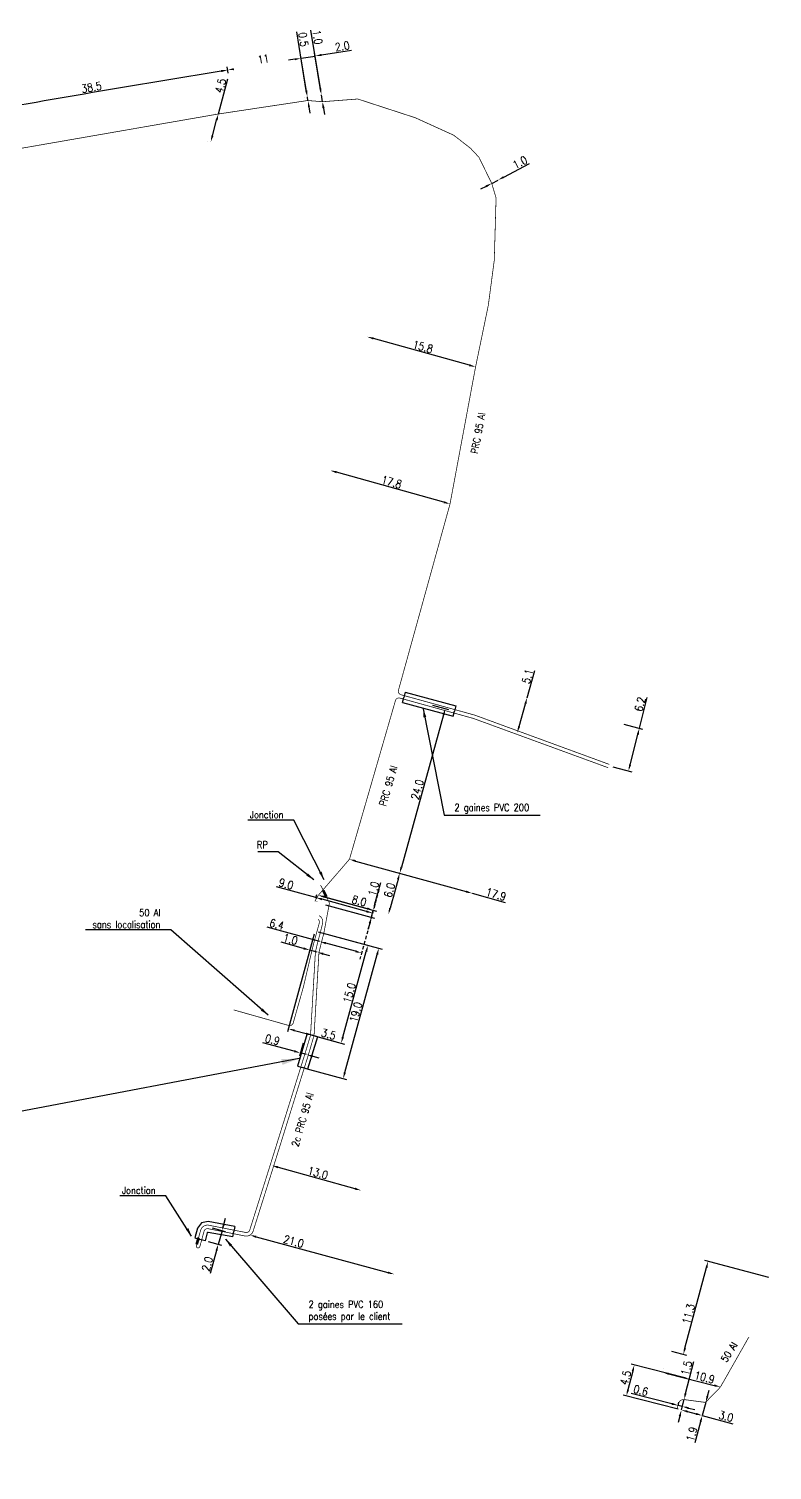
# Model space of a CAD drawing. Header units: millimetres. Extents: x 161438 to 162003, y 98011 to 98991.
# Drawn here: x 161898.8 to 162003.3, y 98190.6 to 98393.2 of the extents above; entities that cross this region are included whole.
import ezdxf
from ezdxf.enums import TextEntityAlignment as Align

# ---------------------------------------------------------------- set-up
doc = ezdxf.new("R2010")
doc.units = ezdxf.units.MM
doc.header["$PDMODE"] = 34
doc.linetypes.add('DASHED', pattern=[0.75, 0.5, -0.25])
doc.layers.get('0').update_dxf_attribs({"linetype": 'CONTINUOUS'})
doc.layers.get('Defpoints').update_dxf_attribs({"linetype": 'CONTINUOUS'})
for name, color, linetype in [('M_120', 5, 'M_ST_13'), ('M_300', 7, 'CONTINUOUS'), ('M_400', 7, 'CONTINUOUS'), ('M_420', 7, 'CONTINUOUS')]:
    doc.layers.add(name, color=color, linetype=linetype)
doc.styles.get("Standard").update_dxf_attribs({"font": 'romans.shx', "width": 0.85})
doc.linetypes.add('M_ST_13', pattern='A,5,-0.3,["oo",Standard,S=1.5,R=0,X=0,Y=-0.5],-3', length=8.3)
doc.dimstyles.get("Standard").update_dxf_attribs({"dimtxt": 1.5, "dimasz": 1.2, "dimexe": 0.625, "dimexo": 0.625, "dimgap": 0.25, "dimtad": 1, "dimdec": 1, "dimzin": 0, "dimdsep": 46, "dimtxsty": 'Standard', "dimcen": -0.5, "dimadec": 0, "dimazin": 0, "dimtfac": 1, "dimtdec": 1, "dimtmove": 0, "dimatfit": 3, "dimfxl": 0, "dimtolj": 1, "dimtzin": 0, "dimarcsym": 0})

# ---------------------------------------------------------------- blocks, each defined once
blk = doc.blocks.new('*D0')
at = {"layer": 'Defpoints', "color": 0, "linetype": 'Continuous', "transparency": 16777216}
for p in [(161925.43, 98381.21), (161924.36, 98377.29), (161924.36, 98377.29)]:
    blk.add_point(p, dxfattribs=at)
at = {"layer": 'M_120', "color": 0, "linetype": 'Continuous', "lineweight": -2, "transparency": 16777216}
for p, q in [((161925.43, 98381.21), (161926.77, 98386.14)), ((161924.6, 98378.16), (161925.19, 98380.34)), ((161924.98, 98381.33), (161924.98, 98381.33)), ((161923.91, 98377.41), (161923.91, 98377.41))]:
    blk.add_line(p, q, dxfattribs=at)
at = {"layer": 'M_120', "color": 0, "linetype": 'Continuous', "transparency": 16777216}
for points in [[(161925.05, 98380.38), (161925.34, 98380.3), (161925.43, 98381.21)], [(161924.45, 98378.2), (161924.74, 98378.12), (161924.36, 98377.29)]]:
    blk.add_solid(points, dxfattribs=at)
at = {"layer": 'M_120', "color": 0, "linetype": 'Continuous', "transparency": 16777216, "insert": (161925.74, 98385.19), "char_height": 1.125, "attachment_point": 5, "rotation": 74.781}
blk.add_mtext('\\A1;4.5', dxfattribs=at)
blk = doc.blocks.new('*D4')
at = {"layer": 'Defpoints', "color": 0, "linetype": 'Continuous', "transparency": 16777216}
for p in [(161943.85, 98276.43), (161961.11, 98271.65), (161961.11, 98271.65)]:
    blk.add_point(p, dxfattribs=at)
at = {"layer": 'M_120', "color": 0, "linetype": 'Continuous', "lineweight": -2, "transparency": 16777216}
for p, q in [((161944.72, 98276.19), (161960.24, 98271.89)), ((161961.11, 98271.65), (161965.76, 98270.37))]:
    blk.add_line(p, q, dxfattribs=at)
at = {"layer": 'M_120', "color": 0, "linetype": 'Continuous', "transparency": 16777216}
for points in [[(161944.76, 98276.34), (161944.68, 98276.05), (161943.85, 98276.43)], [(161960.28, 98272.04), (161960.2, 98271.75), (161961.11, 98271.65)]]:
    blk.add_solid(points, dxfattribs=at)
at = {"layer": 'M_120', "color": 0, "linetype": 'Continuous', "transparency": 16777216, "insert": (161964.46, 98271.5), "char_height": 1.125, "attachment_point": 5, "rotation": 344.5246}
blk.add_mtext('\\A1;17.9', dxfattribs=at)
blk = doc.blocks.new('*D5')
at = {"layer": 'Defpoints', "color": 0, "linetype": 'Continuous', "transparency": 16777216}
for p in [(161941.16, 98331.09), (161941.16, 98331.09), (161957.99, 98326.39)]:
    blk.add_point(p, dxfattribs=at)
at = {"layer": 'M_120', "color": 0, "linetype": 'Continuous', "lineweight": -2, "transparency": 16777216}
blk.add_line((161957.12, 98326.63), (161942.03, 98330.85), dxfattribs=at)
at = {"layer": 'M_120', "color": 0, "linetype": 'Continuous', "transparency": 16777216}
for points in [[(161942.07, 98331), (161941.99, 98330.71), (161941.16, 98331.09)], [(161957.16, 98326.78), (161957.08, 98326.49), (161957.99, 98326.39)]]:
    blk.add_solid(points, dxfattribs=at)
at = {"layer": 'M_120', "color": 0, "linetype": 'Continuous', "transparency": 16777216, "insert": (161949.78, 98329.47), "char_height": 1.125, "attachment_point": 5, "rotation": 344.3855}
blk.add_mtext('\\A1;17.8', dxfattribs=at)
blk = doc.blocks.new('*D6')
at = {"layer": 'Defpoints', "color": 0, "linetype": 'Continuous', "transparency": 16777216}
for p in [(161946.36, 98349.89), (161946.36, 98349.89), (161961.58, 98345.65)]:
    blk.add_point(p, dxfattribs=at)
at = {"layer": 'M_120', "color": 0, "linetype": 'Continuous', "lineweight": -2, "transparency": 16777216}
blk.add_line((161960.71, 98345.89), (161947.22, 98349.64), dxfattribs=at)
at = {"layer": 'M_120', "color": 0, "linetype": 'Continuous', "transparency": 16777216}
for points in [[(161947.26, 98349.79), (161947.18, 98349.5), (161946.36, 98349.89)], [(161960.75, 98346.04), (161960.67, 98345.75), (161961.58, 98345.65)]]:
    blk.add_solid(points, dxfattribs=at)
at = {"layer": 'M_120', "color": 0, "linetype": 'Continuous', "transparency": 16777216, "insert": (161954.17, 98348.49), "char_height": 1.125, "attachment_point": 5, "rotation": 344.4617}
blk.add_mtext('\\A1;15.8', dxfattribs=at)
blk = doc.blocks.new('*D7')
at = {"layer": 'Defpoints', "color": 0, "linetype": 'Continuous', "transparency": 16777216}
for p in [(161963.85, 98371.45), (161964.74, 98371.92), (161964.74, 98371.92)]:
    blk.add_point(p, dxfattribs=at)
at = {"layer": 'M_120', "color": 0, "linetype": 'Continuous', "lineweight": -2, "transparency": 16777216}
for p, q in [((161965.53, 98372.34), (161969.17, 98374.25)), ((161963.05, 98371.03), (161962.26, 98370.62)), ((161963.85, 98371.45), (161964.74, 98371.92))]:
    blk.add_line(p, q, dxfattribs=at)
at = {"layer": 'M_120', "color": 0, "linetype": 'Continuous', "transparency": 16777216}
for points in [[(161965.46, 98372.47), (161965.6, 98372.21), (161964.74, 98371.92)], [(161962.98, 98371.17), (161963.12, 98370.9), (161963.85, 98371.45)]]:
    blk.add_solid(points, dxfattribs=at)
at = {"layer": 'M_120', "color": 0, "linetype": 'Continuous', "transparency": 16777216, "insert": (161967.83, 98374.4), "char_height": 1.125, "attachment_point": 5, "rotation": 27.7484}
blk.add_mtext('\\A1;1.0', dxfattribs=at)
blk = doc.blocks.new('*D8')
at = {"layer": 'Defpoints', "color": 0, "linetype": 'Continuous', "transparency": 16777216}
for p in [(161939.91, 98383.92), (161939.91, 98383.92), (161940.07, 98382.93)]:
    blk.add_point(p, dxfattribs=at)
at = {"layer": 'M_120', "color": 0, "linetype": 'Continuous', "lineweight": -2, "transparency": 16777216}
for p, q in [((161939.77, 98384.81), (161938.45, 98393)), ((161940.07, 98382.93), (161939.91, 98383.92)), ((161940.21, 98382.05), (161940.36, 98381.16))]:
    blk.add_line(p, q, dxfattribs=at)
at = {"layer": 'M_120', "color": 0, "linetype": 'Continuous', "transparency": 16777216}
for points in [[(161939.91, 98384.83), (161939.62, 98384.79), (161939.91, 98383.92)], [(161940.36, 98382.07), (161940.06, 98382.02), (161940.07, 98382.93)]]:
    blk.add_solid(points, dxfattribs=at)
at = {"layer": 'M_120', "color": 0, "linetype": 'Continuous', "transparency": 16777216, "insert": (161939.36, 98392.01), "char_height": 1.125, "attachment_point": 5, "rotation": 279.1629}
blk.add_mtext('\\A1;1.0', dxfattribs=at)
blk = doc.blocks.new('*D9')
at = {"layer": 'Defpoints', "color": 0, "linetype": 'Continuous', "transparency": 16777216}
for p in [(161939.03, 98389.36), (161937.94, 98383.6), (161939.91, 98383.92)]:
    blk.add_point(p, dxfattribs=at)
at = {"layer": 'M_120', "color": 0, "linetype": 'Continuous', "lineweight": -2, "transparency": 16777216}
for p, q in [((161936.17, 98388.9), (161935.28, 98388.76)), ((161937.86, 98384.07), (161936.98, 98389.51)), ((161937.06, 98389.05), (161939.03, 98389.36)), ((161939.84, 98384.38), (161938.96, 98389.83)), ((161939.92, 98389.51), (161944.14, 98390.19))]:
    blk.add_line(p, q, dxfattribs=at)
at = {"layer": 'M_120', "color": 0, "linetype": 'Continuous', "transparency": 16777216}
for points in [[(161936.15, 98389.05), (161936.19, 98388.75), (161937.06, 98389.05)], [(161939.9, 98389.66), (161939.94, 98389.36), (161939.03, 98389.36)]]:
    blk.add_solid(points, dxfattribs=at)
at = {"layer": 'M_120', "color": 0, "linetype": 'Continuous', "transparency": 16777216, "insert": (161942.85, 98390.74), "char_height": 1.125, "attachment_point": 5, "rotation": 9.1629}
blk.add_mtext('\\A1;2.0', dxfattribs=at)
blk = doc.blocks.new('*D10')
at = {"layer": 'Defpoints', "color": 0, "linetype": 'Continuous', "transparency": 16777216}
for p in [(161937.94, 98383.6), (161937.94, 98383.6), (161938.02, 98383.11)]:
    blk.add_point(p, dxfattribs=at)
at = {"layer": 'M_120', "color": 0, "linetype": 'Continuous', "lineweight": -2, "transparency": 16777216}
for p, q in [((161937.79, 98384.49), (161936.46, 98392.74)), ((161937.47, 98383.53), (161937.47, 98383.53)), ((161938.02, 98383.11), (161937.94, 98383.6)), ((161938.16, 98382.22), (161938.3, 98381.33))]:
    blk.add_line(p, q, dxfattribs=at)
at = {"layer": 'M_120', "color": 0, "linetype": 'Continuous', "transparency": 16777216}
for points in [[(161937.94, 98384.52), (161937.64, 98384.47), (161937.94, 98383.6)], [(161938.31, 98382.24), (161938.01, 98382.2), (161938.02, 98383.11)]]:
    blk.add_solid(points, dxfattribs=at)
at = {"layer": 'M_120', "color": 0, "linetype": 'Continuous', "transparency": 16777216, "insert": (161937.39, 98391.69), "char_height": 1.125, "attachment_point": 5, "rotation": 279.1629}
blk.add_mtext('\\A1;0.5', dxfattribs=at)
blk = doc.blocks.new('*D11')
at = {"layer": 'Defpoints', "color": 0, "linetype": 'Continuous', "transparency": 16777216}
for p in [(161968.82, 98299.15), (161967.45, 98294.24), (161967.45, 98294.24)]:
    blk.add_point(p, dxfattribs=at)
at = {"layer": 'M_120', "color": 0, "linetype": 'Continuous', "lineweight": -2, "transparency": 16777216}
for p, q in [((161968.82, 98299.15), (161969.89, 98302.96)), ((161967.69, 98295.11), (161968.58, 98298.29))]:
    blk.add_line(p, q, dxfattribs=at)
at = {"layer": 'M_120', "color": 0, "linetype": 'Continuous', "transparency": 16777216}
for points in [[(161968.44, 98298.33), (161968.73, 98298.24), (161968.82, 98299.15)], [(161967.55, 98295.15), (161967.84, 98295.07), (161967.45, 98294.24)]]:
    blk.add_solid(points, dxfattribs=at)
at = {"layer": 'M_120', "color": 0, "linetype": 'Continuous', "transparency": 16777216, "insert": (161968.89, 98302.15), "char_height": 1.125, "attachment_point": 5, "rotation": 74.3334}
blk.add_mtext('\\A1;5.1', dxfattribs=at)
blk = doc.blocks.new('*D12')
at = {"layer": 'Defpoints', "color": 0, "linetype": 'Continuous', "transparency": 16777216}
for p in [(161981.95, 98295.54), (161984.6, 98294.87), (161980.42, 98289.53)]:
    blk.add_point(p, dxfattribs=at)
at = {"layer": 'M_120', "color": 0, "linetype": 'Continuous', "lineweight": -2, "transparency": 16777216}
for p, q in [((161984.6, 98294.87), (161985.7, 98299.17)), ((161982.4, 98295.43), (161985.06, 98294.75)), ((161983.3, 98289.73), (161984.38, 98293.99)), ((161980.87, 98289.42), (161983.53, 98288.74))]:
    blk.add_line(p, q, dxfattribs=at)
at = {"layer": 'M_120', "color": 0, "linetype": 'Continuous', "transparency": 16777216}
for points in [[(161984.24, 98294.03), (161984.53, 98293.96), (161984.6, 98294.87)], [(161983.15, 98289.77), (161983.44, 98289.69), (161983.07, 98288.86)]]:
    blk.add_solid(points, dxfattribs=at)
at = {"layer": 'M_120', "color": 0, "linetype": 'Continuous', "transparency": 16777216, "insert": (161984.69, 98298.23), "char_height": 1.125, "attachment_point": 5, "rotation": 75.7057}
blk.add_mtext('\\A1;6.2', dxfattribs=at)
blk = doc.blocks.new('*D15')
at = {"layer": 'Defpoints', "color": 0, "linetype": 'Continuous', "transparency": 16777216}
for p in [(161933.61, 98388.49), (161936.93, 98389.85), (161926.87, 98386.49), (161938.02, 98383.11), (161927.6, 98381.94)]:
    blk.add_point(p, dxfattribs=at)
at = {"layer": 'M_120', "color": 0, "linetype": 'Continuous', "lineweight": -2, "transparency": 16777216}
blk.add_line((161926.79, 98386.95), (161926.65, 98387.84), dxfattribs=at)
blk.add_arc((-87300231585.51, 541227400772.2), 548222903164.53, 279.162931790814, 279.16293179172, dxfattribs=at)
at = {"layer": 'M_120', "color": 0, "linetype": 'Continuous', "transparency": 16777216}
for points in [[(161936.15, 98389.05), (161936.19, 98388.75), (161937.06, 98389.05)], [(161927.63, 98387.37), (161927.59, 98387.67), (161926.72, 98387.38)]]:
    blk.add_solid(points, dxfattribs=at)
at = {"layer": 'M_120', "color": 0, "linetype": 'Continuous', "transparency": 16777216, "insert": (161931.77, 98388.95), "char_height": 1.125, "attachment_point": 5, "rotation": 9.1629}
blk.add_mtext('\\A1;11', dxfattribs=at)
blk = doc.blocks.new('*D16')
at = {"layer": 'Defpoints', "color": 0, "linetype": 'Continuous', "transparency": 16777216}
for p in [(161926.87, 98386.49), (161914.05, 98385.29), (161927.6, 98381.94), (161889.04, 98379.34), (161889.82, 98375.01)]:
    blk.add_point(p, dxfattribs=at)
at = {"layer": 'M_120', "color": 0, "linetype": 'Continuous', "lineweight": -2, "transparency": 16777216}
for p, q in [((161926.79, 98386.95), (161926.65, 98387.84)), ((161888.95, 98379.8), (161888.67, 98381.33))]:
    blk.add_line(p, q, dxfattribs=at)
blk.add_arc((162237.42, 96461.16), 1951.11, 99.18936, 100.2676, dxfattribs=at)
at = {"layer": 'M_120', "color": 0, "linetype": 'Continuous', "transparency": 16777216}
for points in [[(161925.81, 98387.38), (161925.86, 98387.09), (161926.72, 98387.38)], [(161889.67, 98380.88), (161889.62, 98381.18), (161888.76, 98380.87)]]:
    blk.add_solid(points, dxfattribs=at)
at = {"layer": 'M_120', "color": 0, "linetype": 'Continuous', "transparency": 16777216, "insert": (161907.6, 98384.96), "char_height": 1.125, "attachment_point": 5, "rotation": 9.7285}
blk.add_mtext('\\A1;38.5', dxfattribs=at)
blk = doc.blocks.new('*D17')
at = {"layer": 'Defpoints', "color": 0, "linetype": 'Continuous', "transparency": 16777216}
for p in [(161939.49, 98271.38), (161947.21, 98269.28), (161947.21, 98269.28)]:
    blk.add_point(p, dxfattribs=at)
at = {"layer": 'M_120', "color": 0, "linetype": 'Continuous', "lineweight": -2, "transparency": 16777216}
blk.add_line((161940.36, 98271.15), (161946.34, 98269.51), dxfattribs=at)
at = {"layer": 'M_120', "color": 0, "linetype": 'Continuous', "transparency": 16777216}
for points in [[(161940.4, 98271.29), (161940.32, 98271), (161939.49, 98271.38)], [(161946.38, 98269.66), (161946.3, 98269.37), (161947.21, 98269.28)]]:
    blk.add_solid(points, dxfattribs=at)
at = {"layer": 'M_120', "color": 0, "linetype": 'Continuous', "transparency": 16777216, "insert": (161945.23, 98270.59), "char_height": 1.125, "attachment_point": 5, "rotation": 344.7252}
blk.add_mtext('\\A1;8.0', dxfattribs=at)
blk = doc.blocks.new('*D18')
at = {"layer": 'Defpoints', "color": 0, "transparency": 16777216}
for p in [(161948.78, 98275.07), (161952.29, 98274.1), (161947.21, 98269.28), (161949.86, 98270.62), (161950.71, 98268.32)]:
    blk.add_point(p, dxfattribs=at)
at = {"layer": 'M_120', "color": 0, "lineweight": -2, "transparency": 16777216}
blk.add_arc((163600.43, 97817.79), 1711.56, 164.5547, 164.69504, dxfattribs=at)
at = {"layer": 'M_120', "color": 0, "transparency": 16777216}
for points in [[(161950.53, 98273.65), (161950.82, 98273.57), (161950.92, 98274.47)], [(161949.71, 98269.53), (161949.42, 98269.6), (161949.33, 98268.7)]]:
    blk.add_solid(points, dxfattribs=at)
at = {"layer": 'M_120', "color": 0, "transparency": 16777216, "insert": (161949.48, 98272.09), "char_height": 1.125, "attachment_point": 5, "rotation": 74.6142}
blk.add_mtext('\\A1;6.0', dxfattribs=at)
blk = doc.blocks.new('*D19')
at = {"layer": 'Defpoints', "color": 0, "linetype": 'Continuous', "transparency": 16777216}
for p in [(161939.49, 98271.38), (161940.06, 98270.18), (161947.21, 98269.28)]:
    blk.add_point(p, dxfattribs=at)
at = {"layer": 'M_120', "color": 0, "linetype": 'Continuous', "lineweight": -2, "transparency": 16777216}
for p, q in [((161947.44, 98270.15), (161948.27, 98273.18)), ((161939.94, 98271.26), (161947.66, 98269.15)), ((161940.51, 98270.05), (161947.39, 98268.17)), ((161946.94, 98268.3), (161947.21, 98269.28)), ((161946.7, 98267.43), (161946.46, 98266.56))]:
    blk.add_line(p, q, dxfattribs=at)
at = {"layer": 'M_120', "color": 0, "linetype": 'Continuous', "transparency": 16777216}
for points in [[(161947.3, 98270.19), (161947.59, 98270.11), (161947.21, 98269.28)], [(161946.56, 98267.47), (161946.85, 98267.39), (161946.94, 98268.3)]]:
    blk.add_solid(points, dxfattribs=at)
at = {"layer": 'M_120', "color": 0, "linetype": 'Continuous', "transparency": 16777216, "insert": (161947.25, 98272.29), "char_height": 1.125, "attachment_point": 5, "rotation": 74.7252}
blk.add_mtext('\\A1;1.0', dxfattribs=at)
blk = doc.blocks.new('*D20')
at = {"layer": 'Defpoints', "color": 0, "linetype": 'Continuous', "transparency": 16777216}
for p in [(161938.99, 98270.52), (161947.1, 98268.87), (161946.94, 98268.31)]:
    blk.add_point(p, dxfattribs=at)
at = {"layer": 'M_120', "color": 0, "linetype": 'Continuous', "lineweight": -2, "transparency": 16777216}
for p, q in [((161939.14, 98271.05), (161933.62, 98272.56)), ((161939.12, 98270.97), (161939.26, 98271.5)), ((161946.23, 98269.11), (161940.01, 98270.81)), ((161947.07, 98268.76), (161947.22, 98269.33))]:
    blk.add_line(p, q, dxfattribs=at)
at = {"layer": 'M_120', "color": 0, "linetype": 'Continuous', "transparency": 16777216}
for points in [[(161940.05, 98270.96), (161939.97, 98270.67), (161939.14, 98271.05)], [(161946.27, 98269.26), (161946.19, 98268.97), (161947.1, 98268.87)]]:
    blk.add_solid(points, dxfattribs=at)
at = {"layer": 'M_120', "color": 0, "linetype": 'Continuous', "transparency": 16777216, "insert": (161934.96, 98272.97), "char_height": 1.125, "attachment_point": 5, "rotation": 344.7252}
blk.add_mtext('\\A1;9.0', dxfattribs=at)
blk = doc.blocks.new('*D21')
at = {"layer": 'Defpoints', "color": 0, "linetype": 'Continuous', "transparency": 16777216}
for p in [(161955.1, 98298.22), (161950.92, 98274.47), (161950.92, 98274.47)]:
    blk.add_point(p, dxfattribs=at)
at = {"layer": 'M_120', "color": 0, "linetype": 'Continuous', "lineweight": -2, "transparency": 16777216}
for p, q in [((161955.55, 98298.1), (161957.77, 98297.48)), ((161957.08, 98296.74), (161951.16, 98275.34))]:
    blk.add_line(p, q, dxfattribs=at)
at = {"layer": 'M_120', "color": 0, "linetype": 'Continuous', "transparency": 16777216}
for points in [[(161956.94, 98296.78), (161957.23, 98296.7), (161957.32, 98297.6)], [(161951.01, 98275.38), (161951.3, 98275.3), (161950.92, 98274.47)]]:
    blk.add_solid(points, dxfattribs=at)
at = {"layer": 'M_120', "color": 0, "linetype": 'Continuous', "transparency": 16777216, "insert": (161953.4, 98286.24), "char_height": 1.125, "attachment_point": 5, "rotation": 74.5246}
blk.add_mtext('\\A1;24.0', dxfattribs=at)
blk = doc.blocks.new('*D37')
at = {"layer": 'Defpoints', "color": 0, "linetype": 'Continuous', "transparency": 16777216}
for p in [(161994.26, 98219.9), (162003.26, 98217.5), (161988.67, 98207.41)]:
    blk.add_point(p, dxfattribs=at)
at = {"layer": 'M_120', "color": 0, "linetype": 'Continuous', "lineweight": -2, "transparency": 16777216}
for p, q in [((162002.81, 98217.62), (161993.81, 98220.02)), ((161991.01, 98207.71), (161994.03, 98219.03)), ((161989.12, 98207.28), (161991.23, 98206.72))]:
    blk.add_line(p, q, dxfattribs=at)
at = {"layer": 'M_120', "color": 0, "linetype": 'Continuous', "transparency": 16777216}
for points in [[(161993.89, 98219.07), (161994.18, 98218.99), (161994.26, 98219.9)], [(161990.87, 98207.75), (161991.16, 98207.67), (161990.78, 98206.84)]]:
    blk.add_solid(points, dxfattribs=at)
at = {"layer": 'M_120', "color": 0, "linetype": 'Continuous', "transparency": 16777216, "insert": (161991.52, 98212.52), "char_height": 1.125, "attachment_point": 5, "rotation": 75.0584}
blk.add_mtext('\\A1;11.3', dxfattribs=at)
blk = doc.blocks.new('*D38')
at = {"layer": 'Defpoints', "color": 0, "linetype": 'Continuous', "transparency": 16777216}
for p in [(161991.62, 98203.37), (161982.78, 98200.99), (161990.51, 98199.02)]:
    blk.add_point(p, dxfattribs=at)
at = {"layer": 'M_120', "color": 0, "linetype": 'Continuous', "lineweight": -2, "transparency": 16777216}
for p, q in [((161983.66, 98204.46), (161983, 98201.86)), ((161991.17, 98203.48), (161983.43, 98205.45)), ((161990.05, 98199.14), (161982.33, 98201.11))]:
    blk.add_line(p, q, dxfattribs=at)
at = {"layer": 'M_120', "color": 0, "linetype": 'Continuous', "transparency": 16777216}
for points in [[(161983.52, 98204.5), (161983.81, 98204.43), (161983.89, 98205.34)], [(161982.86, 98201.9), (161983.15, 98201.83), (161982.78, 98200.99)]]:
    blk.add_solid(points, dxfattribs=at)
at = {"layer": 'M_120', "color": 0, "linetype": 'Continuous', "transparency": 16777216, "insert": (161982.66, 98203.55), "char_height": 1.125, "attachment_point": 5, "rotation": 75.7057}
blk.add_mtext('\\A1;4.5', dxfattribs=at)
blk = doc.blocks.new('*D39')
at = {"layer": 'Defpoints', "color": 0, "linetype": 'Continuous', "transparency": 16777216}
for p in [(161987.82, 98204.33), (161996, 98202.25), (161996, 98202.25)]:
    blk.add_point(p, dxfattribs=at)
at = {"layer": 'M_120', "color": 0, "linetype": 'Continuous', "lineweight": -2, "transparency": 16777216}
for p, q in [((161987.94, 98204.79), (161987.94, 98204.79)), ((161988.69, 98204.11), (161995.13, 98202.47)), ((161996.12, 98202.7), (161996.12, 98202.7))]:
    blk.add_line(p, q, dxfattribs=at)
at = {"layer": 'M_120', "color": 0, "linetype": 'Continuous', "transparency": 16777216}
for points in [[(161988.73, 98204.26), (161988.66, 98203.97), (161987.82, 98204.33)], [(161995.17, 98202.62), (161995.09, 98202.33), (161996, 98202.25)]]:
    blk.add_solid(points, dxfattribs=at)
at = {"layer": 'M_120', "color": 0, "linetype": 'Continuous', "transparency": 16777216, "insert": (161993.76, 98203.59), "char_height": 1.125, "attachment_point": 5, "rotation": 345.7057}
blk.add_mtext('\\A1;10.9', dxfattribs=at)
blk = doc.blocks.new('*D40')
at = {"layer": 'Defpoints', "color": 0, "linetype": 'Continuous', "transparency": 16777216}
for p in [(161990.51, 98199.02), (161993.44, 98198.24), (161993.44, 98198.24)]:
    blk.add_point(p, dxfattribs=at)
at = {"layer": 'M_120', "color": 0, "linetype": 'Continuous', "lineweight": -2, "transparency": 16777216}
for p, q in [((161991.38, 98198.79), (161992.57, 98198.47)), ((161993.44, 98198.24), (161997.75, 98197.09))]:
    blk.add_line(p, q, dxfattribs=at)
at = {"layer": 'M_120', "color": 0, "linetype": 'Continuous', "transparency": 16777216}
for points in [[(161991.42, 98198.93), (161991.34, 98198.64), (161990.51, 98199.02)], [(161992.61, 98198.62), (161992.53, 98198.33), (161993.44, 98198.24)]]:
    blk.add_solid(points, dxfattribs=at)
at = {"layer": 'M_120', "color": 0, "linetype": 'Continuous', "transparency": 16777216, "insert": (161996.79, 98198.12), "char_height": 1.125, "attachment_point": 5, "rotation": 345.0584}
blk.add_mtext('\\A1;3.0', dxfattribs=at)
blk = doc.blocks.new('*D41')
at = {"layer": 'Defpoints', "color": 0, "linetype": 'Continuous', "transparency": 16777216}
for p in [(161993.93, 98200.07), (161993.44, 98198.24), (161993.44, 98198.24)]:
    blk.add_point(p, dxfattribs=at)
at = {"layer": 'M_120', "color": 0, "linetype": 'Continuous', "lineweight": -2, "transparency": 16777216}
for p, q in [((161994.16, 98200.94), (161994.39, 98201.81)), ((161993.93, 98200.07), (161993.44, 98198.24)), ((161993.21, 98197.37), (161992.41, 98194.38))]:
    blk.add_line(p, q, dxfattribs=at)
at = {"layer": 'M_120', "color": 0, "linetype": 'Continuous', "transparency": 16777216}
for points in [[(161994.02, 98200.98), (161994.31, 98200.91), (161993.93, 98200.07)], [(161993.06, 98197.41), (161993.35, 98197.33), (161993.44, 98198.24)]]:
    blk.add_solid(points, dxfattribs=at)
at = {"layer": 'M_120', "color": 0, "linetype": 'Continuous', "transparency": 16777216, "insert": (161991.97, 98195.63), "char_height": 1.125, "attachment_point": 5, "rotation": 75.0584}
blk.add_mtext('\\A1;1.9', dxfattribs=at)
blk = doc.blocks.new('*D42')
at = {"layer": 'Defpoints', "color": 0, "linetype": 'Continuous', "transparency": 16777216}
for p in [(161990.88, 98200.48), (161990.51, 98199.02), (161990.51, 98199.02)]:
    blk.add_point(p, dxfattribs=at)
at = {"layer": 'M_120', "color": 0, "linetype": 'Continuous', "lineweight": -2, "transparency": 16777216}
for p, q in [((161991.1, 98201.35), (161992.24, 98205.81)), ((161990.51, 98199.02), (161990.88, 98200.48)), ((161990.28, 98198.15), (161990.06, 98197.28))]:
    blk.add_line(p, q, dxfattribs=at)
at = {"layer": 'M_120', "color": 0, "linetype": 'Continuous', "transparency": 16777216}
for points in [[(161990.95, 98201.38), (161991.24, 98201.31), (161990.88, 98200.48)], [(161990.14, 98198.19), (161990.43, 98198.11), (161990.51, 98199.02)]]:
    blk.add_solid(points, dxfattribs=at)
at = {"layer": 'M_120', "color": 0, "linetype": 'Continuous', "transparency": 16777216, "insert": (161991.23, 98204.91), "char_height": 1.125, "attachment_point": 5, "rotation": 75.7057}
blk.add_mtext('\\A1;1.5', dxfattribs=at)
blk = doc.blocks.new('*D43')
at = {"layer": 'Defpoints', "color": 0, "linetype": 'Continuous', "transparency": 16777216}
for p in [(161989.93, 98199.17), (161990.51, 98199.02), (161990.63, 98199.51)]:
    blk.add_point(p, dxfattribs=at)
at = {"layer": 'M_120', "color": 0, "linetype": 'Continuous', "lineweight": -2, "transparency": 16777216}
for p, q in [((161989.18, 98199.88), (161983.47, 98201.34)), ((161990.04, 98199.62), (161990.17, 98200.12)), ((161990.62, 98199.48), (161990.75, 98199.97)), ((161990.63, 98199.51), (161990.05, 98199.66)), ((161991.5, 98199.29), (161992.38, 98199.07))]:
    blk.add_line(p, q, dxfattribs=at)
at = {"layer": 'M_120', "color": 0, "linetype": 'Continuous', "transparency": 16777216}
for points in [[(161989.22, 98200.03), (161989.14, 98199.74), (161990.05, 98199.66)], [(161991.54, 98199.44), (161991.47, 98199.15), (161990.63, 98199.51)]]:
    blk.add_solid(points, dxfattribs=at)
at = {"layer": 'M_120', "color": 0, "linetype": 'Continuous', "transparency": 16777216, "insert": (161984.8, 98201.77), "char_height": 1.125, "attachment_point": 5, "rotation": 345.7057}
blk.add_mtext('\\A1;0.6', dxfattribs=at)
blk = doc.blocks.new('*D53')
at = {"layer": 'Defpoints', "color": 0, "linetype": 'Continuous', "transparency": 16777216}
for p in [(161939.68, 98264.87), (161945.56, 98263.24), (161945.57, 98263.26)]:
    blk.add_point(p, dxfattribs=at)
at = {"layer": 'M_120', "color": 0, "linetype": 'Continuous', "lineweight": -2, "transparency": 16777216}
for p, q in [((161939.68, 98264.87), (161932.31, 98266.88)), ((161944.7, 98263.5), (161940.55, 98264.63)), ((161945.68, 98263.69), (161945.69, 98263.71))]:
    blk.add_line(p, q, dxfattribs=at)
at = {"layer": 'M_120', "color": 0, "linetype": 'Continuous', "transparency": 16777216}
for points in [[(161940.59, 98264.78), (161940.51, 98264.49), (161939.68, 98264.87)], [(161944.74, 98263.64), (161944.66, 98263.35), (161945.57, 98263.26)]]:
    blk.add_solid(points, dxfattribs=at)
at = {"layer": 'M_120', "color": 0, "linetype": 'Continuous', "transparency": 16777216, "insert": (161933.65, 98267.29), "char_height": 1.125, "attachment_point": 5, "rotation": 344.7252}
blk.add_mtext('\\A1;6.4', dxfattribs=at)
blk = doc.blocks.new('*D54')
at = {"layer": 'Defpoints', "color": 0, "linetype": 'Continuous', "transparency": 16777216}
for p in [(161939.02, 98266.37), (161935.27, 98252.61), (161938.63, 98251.69)]:
    blk.add_point(p, dxfattribs=at)
at = {"layer": 'M_120', "color": 0, "linetype": 'Continuous', "lineweight": -2, "transparency": 16777216}
for p, q in [((161938.9, 98265.91), (161935.14, 98252.16)), ((161936.14, 98252.38), (161937.77, 98251.93)), ((161938.51, 98251.24), (161938.51, 98251.24)), ((161938.63, 98251.69), (161941.87, 98250.81))]:
    blk.add_line(p, q, dxfattribs=at)
at = {"layer": 'M_120', "color": 0, "linetype": 'Continuous', "transparency": 16777216}
for points in [[(161936.17, 98252.52), (161936.1, 98252.23), (161935.27, 98252.61)], [(161937.8, 98252.08), (161937.73, 98251.79), (161938.63, 98251.69)]]:
    blk.add_solid(points, dxfattribs=at)
at = {"layer": 'M_120', "color": 0, "linetype": 'Continuous', "transparency": 16777216, "insert": (161940.92, 98251.85), "char_height": 1.125, "attachment_point": 5, "rotation": 344.7252}
blk.add_mtext('\\A1;3.5', dxfattribs=at)
blk = doc.blocks.new('*D55')
at = {"layer": 'Defpoints', "color": 0, "linetype": 'Continuous', "transparency": 16777216}
for p in [(161939.02, 98266.36), (161946.45, 98264.33), (161938.63, 98251.69)]:
    blk.add_point(p, dxfattribs=at)
at = {"layer": 'M_120', "color": 0, "linetype": 'Continuous', "lineweight": -2, "transparency": 16777216}
for p, q in [((161939.47, 98266.24), (161946.9, 98264.21)), ((161942.93, 98251.45), (161946.21, 98263.46)), ((161939.09, 98251.57), (161943.15, 98250.46))]:
    blk.add_line(p, q, dxfattribs=at)
at = {"layer": 'M_120', "color": 0, "linetype": 'Continuous', "transparency": 16777216}
for points in [[(161946.07, 98263.5), (161946.36, 98263.42), (161946.45, 98264.33)], [(161942.79, 98251.49), (161943.08, 98251.41), (161942.7, 98250.58)]]:
    blk.add_solid(points, dxfattribs=at)
at = {"layer": 'M_120', "color": 0, "linetype": 'Continuous', "transparency": 16777216, "insert": (161943.85, 98257.65), "char_height": 1.125, "attachment_point": 5, "rotation": 74.7248}
blk.add_mtext('\\A1;15.0', dxfattribs=at)
blk = doc.blocks.new('*D56')
at = {"layer": 'Defpoints', "color": 0, "linetype": 'Continuous', "transparency": 16777216}
for p in [(161939.02, 98266.37), (161947.98, 98263.92), (161937.26, 98247.14)]:
    blk.add_point(p, dxfattribs=at)
at = {"layer": 'M_120', "color": 0, "linetype": 'Continuous', "lineweight": -2, "transparency": 16777216}
for p, q in [((161939.47, 98266.24), (161948.43, 98263.8)), ((161943.21, 98246.45), (161947.74, 98263.05)), ((161937.71, 98247.02), (161943.42, 98245.46))]:
    blk.add_line(p, q, dxfattribs=at)
at = {"layer": 'M_120', "color": 0, "linetype": 'Continuous', "transparency": 16777216}
for points in [[(161947.6, 98263.09), (161947.89, 98263.01), (161947.98, 98263.92)], [(161943.06, 98246.49), (161943.35, 98246.41), (161942.97, 98245.58)]]:
    blk.add_solid(points, dxfattribs=at)
at = {"layer": 'M_120', "color": 0, "linetype": 'Continuous', "transparency": 16777216, "insert": (161944.75, 98254.95), "char_height": 1.125, "attachment_point": 5, "rotation": 74.7248}
blk.add_mtext('\\A1;19.0', dxfattribs=at)
blk = doc.blocks.new('*D57')
at = {"layer": 'Defpoints', "color": 0, "linetype": 'Continuous', "transparency": 16777216}
for p in [(161937.46, 98251.05), (161936.96, 98249.22), (161937.83, 98248.98)]:
    blk.add_point(p, dxfattribs=at)
at = {"layer": 'M_120', "color": 0, "linetype": 'Continuous', "lineweight": -2, "transparency": 16777216}
for p, q in [((161936.09, 98249.45), (161931.7, 98250.65)), ((161937.34, 98250.59), (161936.84, 98248.76)), ((161937.83, 98248.98), (161936.96, 98249.22)), ((161938.7, 98248.74), (161939.57, 98248.5))]:
    blk.add_line(p, q, dxfattribs=at)
at = {"layer": 'M_120', "color": 0, "linetype": 'Continuous', "transparency": 16777216}
for points in [[(161936.13, 98249.6), (161936.05, 98249.31), (161936.96, 98249.22)], [(161938.74, 98248.89), (161938.66, 98248.6), (161937.83, 98248.98)]]:
    blk.add_solid(points, dxfattribs=at)
at = {"layer": 'M_120', "color": 0, "linetype": 'Continuous', "transparency": 16777216, "insert": (161933.03, 98251.07), "char_height": 1.125, "attachment_point": 5, "rotation": 344.7248}
blk.add_mtext('\\A1;0.9', dxfattribs=at)
blk = doc.blocks.new('*D58')
at = {"layer": 'Defpoints', "color": 0, "linetype": 'Continuous', "transparency": 16777216}
for p in [(161932.96, 98233.38), (161945.48, 98229.89), (161945.48, 98229.89)]:
    blk.add_point(p, dxfattribs=at)
at = {"layer": 'M_120', "color": 0, "linetype": 'Continuous', "lineweight": -2, "transparency": 16777216}
blk.add_line((161933.83, 98233.13), (161944.62, 98230.13), dxfattribs=at)
at = {"layer": 'M_120', "color": 0, "linetype": 'Continuous', "transparency": 16777216}
for points in [[(161933.87, 98233.28), (161933.79, 98232.99), (161932.96, 98233.38)], [(161944.66, 98230.27), (161944.58, 98229.98), (161945.48, 98229.89)]]:
    blk.add_solid(points, dxfattribs=at)
at = {"layer": 'M_120', "color": 0, "linetype": 'Continuous', "transparency": 16777216, "insert": (161939.42, 98232.35), "char_height": 1.125, "attachment_point": 5, "rotation": 344.4274}
blk.add_mtext('\\A1;13.0', dxfattribs=at)
blk = doc.blocks.new('*D59')
at = {"layer": 'Defpoints', "color": 0, "linetype": 'Continuous', "transparency": 16777216}
for p in [(161929.87, 98223.6), (161950.14, 98218.1), (161950.14, 98218.1)]:
    blk.add_point(p, dxfattribs=at)
at = {"layer": 'M_120', "color": 0, "linetype": 'Continuous', "lineweight": -2, "transparency": 16777216}
blk.add_line((161930.74, 98223.36), (161949.27, 98218.34), dxfattribs=at)
at = {"layer": 'M_120', "color": 0, "linetype": 'Continuous', "transparency": 16777216}
for points in [[(161930.78, 98223.51), (161930.7, 98223.22), (161929.87, 98223.6)], [(161949.31, 98218.48), (161949.23, 98218.19), (161950.14, 98218.1)]]:
    blk.add_solid(points, dxfattribs=at)
at = {"layer": 'M_120', "color": 0, "linetype": 'Continuous', "transparency": 16777216, "insert": (161936.02, 98222.71), "char_height": 1.125, "attachment_point": 5, "rotation": 344.8246}
blk.add_mtext('\\A1;21.0', dxfattribs=at)
blk = doc.blocks.new('*D60')
at = {"layer": 'Defpoints', "color": 0, "linetype": 'Continuous', "transparency": 16777216}
for p in [(161924.1, 98224.73), (161923.57, 98222.8), (161925.42, 98222.29)]:
    blk.add_point(p, dxfattribs=at)
at = {"layer": 'M_120', "color": 0, "linetype": 'Continuous', "lineweight": -2, "transparency": 16777216}
for p, q in [((161924.55, 98224.61), (161926.4, 98224.1)), ((161925.95, 98224.22), (161925.42, 98222.29)), ((161926.19, 98225.09), (161926.43, 98225.96)), ((161924.02, 98222.68), (161925.87, 98222.17)), ((161925.18, 98221.43), (161924.29, 98218.2))]:
    blk.add_line(p, q, dxfattribs=at)
at = {"layer": 'M_120', "color": 0, "linetype": 'Continuous', "transparency": 16777216}
for points in [[(161926.04, 98225.13), (161926.33, 98225.05), (161925.95, 98224.22)], [(161925.03, 98221.47), (161925.32, 98221.39), (161925.42, 98222.29)]]:
    blk.add_solid(points, dxfattribs=at)
at = {"layer": 'M_120', "color": 0, "linetype": 'Continuous', "transparency": 16777216, "insert": (161923.88, 98219.55), "char_height": 1.125, "attachment_point": 5, "rotation": 74.5693}
blk.add_mtext('\\A1;2.0', dxfattribs=at)
blk = doc.blocks.new('*D61')
at = {"layer": 'Defpoints', "color": 0, "linetype": 'Continuous', "transparency": 16777216}
for p in [(161939.02, 98266.37), (161938.28, 98263.66), (161939.31, 98263.38)]:
    blk.add_point(p, dxfattribs=at)
at = {"layer": 'M_120', "color": 0, "linetype": 'Continuous', "lineweight": -2, "transparency": 16777216}
for p, q in [((161937.41, 98263.9), (161934.28, 98264.76)), ((161938.9, 98265.91), (161938.15, 98263.21)), ((161939.31, 98263.38), (161938.28, 98263.66)), ((161940.18, 98263.14), (161941.05, 98262.9))]:
    blk.add_line(p, q, dxfattribs=at)
at = {"layer": 'M_120', "color": 0, "linetype": 'Continuous', "transparency": 16777216}
for points in [[(161937.45, 98264.05), (161937.37, 98263.76), (161938.28, 98263.66)], [(161940.22, 98263.28), (161940.14, 98262.99), (161939.31, 98263.38)]]:
    blk.add_solid(points, dxfattribs=at)
at = {"layer": 'M_120', "color": 0, "linetype": 'Continuous', "transparency": 16777216, "insert": (161935.56, 98265.19), "char_height": 1.125, "attachment_point": 5, "rotation": 344.5715}
blk.add_mtext('\\A1;1.0', dxfattribs=at)
blk = doc.blocks.new('M_300_03')
at = {"color": 0, "linetype": 'Continuous'}
blk.add_solid([(-0.5, 0.19), (-0.5, -0.19), (0.5, 0.19), (0.5, -0.19)], dxfattribs=at)
at = {"color": 0, "linetype": 'Continuous', "width": 0.75, "flags": 3}
for tag, p in [('DEF_LEG', (0, -5)), ('DEF_COUP', (0.05, -6.97)), ('DEF_TYPE', (0, -9))]:
    blk.add_attdef(tag, text='', height=1.2, dxfattribs=at).set_placement(p, align=Align.MIDDLE)

msp = doc.modelspace()

# ---------------------------------------------------------------- linework, layer by layer
at = {"layer": 'M_120', "const_width": 0.1}
for points in [[(161889.82, 98375.01), (161925.43, 98381.21), (161937.96, 98383.1, -0.05885), (161938.07, 98383.1), (161940.03, 98382.94, 0.040325), (161940.11, 98382.94), (161944.94, 98383.31, -0.098304), (161945.14, 98383.28), (161953.11, 98380.68), (161958.52, 98378.22), (161960.88, 98376.38), (161962.06, 98375.12), (161963.85, 98371.45), (161964.43, 98369.52, -0.080397), (161964.46, 98369.36), (161964.21, 98360.66), (161963.37, 98354.31), (161961.58, 98345.65), (161957.99, 98326.39), (161950.74, 98300.19, 0.418859), (161951.09, 98299.57), (161961.36, 98296.73, -0.020244), (161961.44, 98296.71), (161980.38, 98289.77)], [(161980.21, 98289.31), (161961.26, 98296.24, 0.020256), (161961.22, 98296.25), (161950.94, 98299.1, 0.409583), (161950.32, 98298.75), (161943.89, 98276.54, -0.108241), (161943.78, 98276.35), (161939.91, 98271.87), (161939.52, 98271.42, 0.048983), (161939.46, 98271.34), (161938.99, 98270.52)], [(161927.59, 98255.26), (161935.33, 98253.07, 0.414214), (161935.95, 98253.42), (161937.37, 98258.44), (161938.79, 98264.47), (161939.62, 98267.49, 0.288347), (161939.46, 98268, 0.288347)], [(161989.9, 98199.18), (161990.03, 98199.67), (161990.19, 98200.11, -0.277974), (161990.59, 98200.44), (161990.88, 98200.48), (161993.65, 98200.11, 0.261769), (161994.1, 98200.29), (161996, 98202.25), (162000, 98209.29)]]:
    msp.add_lwpolyline(points, format="xyb", dxfattribs=at)
at = {"layer": 'M_120'}
msp.add_lwpolyline([(161939.77, 98272.8, 0.1, 0.1, -0.095549), (161939.88, 98272.65, 0.1, 0.1, 0), (161940.4, 98271.6, 0.1, 0.1, 0), (161940.97, 98270.45, 0.1, 0.1, -0.17775), (161941.01, 98270.1, 0.1, 0.1, 0), (161940.25, 98266.02, 0.1, 0.1, 0), (161939.93, 98264.82, 0.1, 0.1, 0), (161939.57, 98263.35, 0.1, 0.1, 0), (161938.89, 98251.8, 0.1, 0.1, -0.057654), (161938.85, 98251.57, 0.1, 0.1, 0), (161938.07, 98248.9, 0.1, 0.1, 0), (161933.2, 98233.3, 0.1, 0.1, 0), (161930.32, 98224.16, 0.1, 0.1, -0.381697), (161929.17, 98223.48, 0.1, 0.1, 0), (161924, 98224.5, 0.1, 0.1, 0.392199), (161923.42, 98224.14, 0.1, 0.1, 0), (161922.83, 98221.99, 0.1, 0.1, -0.414214), (161922.52, 98221.81, 0.1, 0.1, 0), (161922.52, 98221.81, 0.1, 0.1, -0.414214), (161922.34, 98222.12, 0.1, 0.1, 0), (161922.52, 98222.77, 0.1, 0.1, 0), (161922.94, 98224.27, 0.1, 0.1, -0.392199), (161924.09, 98224.99, 0.1, 0.1, 0), (161929.27, 98223.97, 0.1, 0.1, 0.381697), (161929.84, 98224.31, 0.1, 0.1, 0), (161932.72, 98233.45, 0.1, 0.1, 0), (161937.59, 98249.05, 0.1, 0.1, 0), (161938.37, 98251.65, 0.1, 0.1, 0.058874), (161938.39, 98251.77, 0.1, 0.1, 0), (161939.07, 98263.4, 0.1, 0.1, 0), (161939.43, 98264.92, 0.1, 0.1, 0), (161939.77, 98266.15, 0.1, 0.1, 0), (161940.08, 98267.4, 0.1, 0.1, 0.333702), (161939.6, 98268.51, 0, 0, 0)], format="xyseb", dxfattribs=at)
at = {"layer": 'M_120', "linetype": 'DASHED', "flags": 128}
msp.add_lwpolyline([(161948, 98272.18), (161948, 98272.18), (161945.6, 98263.4), (161945.33, 98262.41)], dxfattribs=at)
at = {"layer": 'M_120', "const_width": 0.25}
msp.add_lwpolyline([(161939.24, 98270.46), (161939.24, 98270.45)], dxfattribs=at)
at = {"layer": 'M_400', "color": 7, "linetype": 'CONTINUOUS'}
for p, q in [((161951.29, 98298.48), (161951.49, 98299.2)), ((161951.69, 98299.93), (161951.49, 98299.2)), ((161951.69, 98299.93), (161958.8, 98297.99)), ((161951.29, 98298.48), (161958.41, 98296.54)), ((161958.41, 98296.54), (161958.61, 98297.26)), ((161958.8, 98297.99), (161958.61, 98297.26)), ((161922.51, 98224.59), (161922.12, 98223.2)), ((161923.07, 98225.34), (161922.51, 98224.59)), ((161923.99, 98225.52), (161923.07, 98225.34)), ((161927.74, 98224.83), (161923.99, 98225.52)), ((161927.47, 98223.35), (161927.61, 98224.09)), ((161927.74, 98224.83), (161927.61, 98224.09)), ((161922.12, 98223.2), (161922.85, 98223)), ((161923.57, 98222.8), (161922.85, 98223)), ((161923.88, 98223.92), (161923.57, 98222.8)), ((161923.92, 98223.98), (161923.88, 98223.92)), ((161923.99, 98223.99), (161923.92, 98223.98)), ((161927.47, 98223.35), (161923.99, 98223.99))]:
    msp.add_line(p, q, dxfattribs=at)
at = {"layer": 'M_420', "color": 7, "linetype": 'CONTINUOUS'}
for p, q in [((161937.91, 98251.92), (161936.54, 98247.37)), ((161937.91, 98251.92), (161938.63, 98251.7)), ((161939.35, 98251.49), (161937.98, 98246.93)), ((161939.35, 98251.49), (161938.63, 98251.7)), ((161936.54, 98247.37), (161937.26, 98247.15)), ((161937.98, 98246.93), (161937.26, 98247.15))]:
    msp.add_line(p, q, dxfattribs=at)

# ---------------------------------------------------------------- block references
at = {"layer": 'M_300'}
for p, rotation in [((161940.4, 98271.6), 296.3692256696079), ((161922.52, 98222.77), 74.56927115054535)]:
    msp.add_blockref('M_300_03', p, dxfattribs=dict(at, rotation=rotation))

# ---------------------------------------------------------------- texts
at = {"layer": 'M_120', "width": 0.85}
for s, rotation, p in [('PRC 95 Al', 79.4403, (161961.93, 98336.34)), ('PRC 95 Al', 73.839, (161949.31, 98286.75)), ('2c PRC 95 Al', 73.839, (161937.26, 98239.85)), ('50 Al', 57.5376, (161997.23, 98207.16))]:
    msp.add_text(s, height=1, rotation=rotation, dxfattribs=at).set_placement(p, align=Align.MIDDLE)
at = {"layer": 'M_120', "linetype": 'Continuous', "char_height": 1, "attachment_point": 6}
for s, insert in [('RP', (161932.38, 98278.47)), ('50 Al \\Psans localisation', (161917.29, 98268.1))]:
    msp.add_mtext(s, dxfattribs=dict(at, insert=insert))
at = {"layer": 'M_300', "linetype": 'Continuous', "char_height": 1, "attachment_point": 6}
for insert in [(161934.59, 98282.7), (161916.62, 98229.88)]:
    msp.add_mtext('Jonction', dxfattribs=dict(at, insert=insert))
at = {"layer": 'M_400', "char_height": 1, "attachment_point": 4}
for s, insert in [('2 gaines PVC 200', (161958.62, 98283.55)), ('2 gaines PVC 160\\Pposées par le client ', (161938.11, 98212.87))]:
    msp.add_mtext(s, dxfattribs=dict(at, insert=insert))

# ---------------------------------------------------------------- dimensions: what is measured, and where the dimension line sits
at = {"layer": 'M_120', "linetype": 'Continuous'}
for base, p1, p2, angle, picture, middle in [((161937.94, 98383.6), (161938.02, 98383.11), (161937.94, 98383.6), 279.1629, '*D10', (161936.65, 98391.57)), ((161939.91, 98383.92), (161940.07, 98382.93), (161939.91, 98383.92), 279.1629, '*D8', (161938.62, 98391.89)), ((161939.03, 98389.36), (161937.94, 98383.6), (161939.91, 98383.92), 189.1629, '*D9', (161942.97, 98390)), ((161964.74, 98371.92), (161963.85, 98371.45), (161964.74, 98371.92), 207.7484, '*D7', (161968.18, 98373.73)), ((161946.36, 98349.89), (161961.58, 98345.65), (161946.36, 98349.89), 344.4617, '*D6', (161953.97, 98347.77)), ((161967.45, 98294.24), (161968.82, 98299.15), (161967.45, 98294.24), 74.3334, '*D11', (161969.61, 98301.94)), ((161984.6, 98294.87), (161980.42, 98289.53), (161981.95, 98295.54), 255.7057, '*D12', (161985.41, 98298.04)), ((161950.92, 98274.47), (161955.1, 98298.22), (161950.92, 98274.47), 74.5246, '*D21', (161954.12, 98286.04)), ((161961.11, 98271.65), (161943.85, 98276.43), (161961.11, 98271.65), 164.5246, '*D4', (161964.26, 98270.78)), ((161947.21, 98269.28), (161940.06, 98270.18), (161939.49, 98271.38), 254.7252, '*D19', (161947.97, 98272.1)), ((161947.21, 98269.28), (161939.49, 98271.38), (161947.21, 98269.28), 164.7252, '*D17', (161945.03, 98269.87)), ((161935.27, 98252.61), (161938.63, 98251.69), (161939.02, 98266.37), 344.7252, '*D54', (161940.72, 98251.12)), ((161936.96, 98249.22), (161937.83, 98248.98), (161937.46, 98251.05), 344.7248, '*D57', (161932.83, 98250.35)), ((161945.48, 98229.89), (161932.96, 98233.38), (161945.48, 98229.89), 164.4274, '*D58', (161939.22, 98231.63)), ((161925.42, 98222.29), (161924.1, 98224.73), (161923.57, 98222.8), 74.5693, '*D60', (161924.61, 98219.35)), ((161950.14, 98218.1), (161929.87, 98223.6), (161950.14, 98218.1), 164.8246, '*D59', (161935.82, 98221.99)), ((161990.51, 98199.02), (161990.88, 98200.48), (161990.51, 98199.02), 75.7057, '*D42', (161991.96, 98204.72)), ((161982.78, 98200.99), (161991.62, 98203.37), (161990.51, 98199.02), 75.7057, '*D38', (161983.39, 98203.37)), ((161990.63, 98199.51), (161989.93, 98199.17), (161990.51, 98199.02), 165.7057, '*D43', (161984.62, 98201.05)), ((161993.44, 98198.24), (161993.93, 98200.07), (161993.44, 98198.24), 75.0584, '*D41', (161992.69, 98195.44)), ((161993.44, 98198.24), (161990.51, 98199.02), (161993.44, 98198.24), 165.0584, '*D40', (161996.6, 98197.4))]:
    dim = msp.add_linear_dim(base=base, p1=p1, p2=p2, angle=angle, dimstyle='Standard', override={"dimscale": 0.75}, dxfattribs=at)
    dim.commit()
    dim.dimension.update_dxf_attribs({"geometry": picture, "text_midpoint": middle, "dimtype": 160})
dim = msp.add_angular_dim_2l(base=(161933.61, 98388.49), line1=((161926.87, 98386.49), (161927.6, 98381.94)), line2=((161936.93, 98389.85), (161938.02, 98383.11)), text='11', dimstyle='Standard', override={"dimscale": 0.75}, dxfattribs=at)
dim.commit()
dim.dimension.update_dxf_attribs({"geometry": '*D15', "text_midpoint": (161931.77, 98388.95)})
dim = msp.add_angular_dim_2l(base=(161914.05, 98385.29), line1=((161926.87, 98386.49), (161927.6, 98381.94)), line2=((161889.04, 98379.34), (161889.82, 98375.01)), text='38.5', dimstyle='Standard', override={"dimscale": 0.75}, dxfattribs=at)
dim.commit()
dim.dimension.update_dxf_attribs({"geometry": '*D16', "text_midpoint": (161907.72, 98384.22), "dimtype": 162})
for base, p1, p2, angle, text, picture, middle in [((161924.36, 98377.29), (161925.43, 98381.21), (161924.36, 98377.29), 74.781, '4.5', '*D0', (161926.46, 98385)), ((161941.16, 98331.09), (161957.99, 98326.39), (161941.16, 98331.09), 344.3855, '17.8', '*D5', (161949.58, 98328.74)), ((161947.1, 98268.87), (161938.99, 98270.52), (161946.94, 98268.31), 164.7252, '9.0', '*D20', (161934.76, 98272.24)), ((161945.57, 98263.26), (161939.68, 98264.87), (161945.56, 98263.24), 164.7252, '6.4', '*D53', (161933.46, 98266.57)), ((161938.28, 98263.66), (161939.31, 98263.38), (161939.02, 98266.37), 344.5715, '1.0', '*D61', (161935.36, 98264.47)), ((161994.26, 98219.9), (161988.67, 98207.41), (162003.26, 98217.5), 255.0584, '11.3', '*D37', (161992.24, 98212.32)), ((161996, 98202.25), (161987.82, 98204.33), (161996, 98202.25), 165.7057, '10.9', '*D39', (161993.58, 98202.87))]:
    dim = msp.add_linear_dim(base=base, p1=p1, p2=p2, angle=angle, text=text, dimstyle='Standard', override={"dimscale": 0.75}, dxfattribs=at)
    dim.commit()
    dim.dimension.update_dxf_attribs({"geometry": picture, "text_midpoint": middle, "dimtype": 160})
at = {"layer": 'M_120'}
dim = msp.add_angular_dim_2l(base=(161949.86, 98270.62), line1=((161948.78, 98275.07), (161952.29, 98274.1)), line2=((161947.21, 98269.28), (161950.71, 98268.32)), text='6.0', dimstyle='Standard', override={"dimscale": 0.75}, dxfattribs=at)
dim.commit()
dim.dimension.update_dxf_attribs({"geometry": '*D18', "text_midpoint": (161950.21, 98271.89), "dimtype": 162})
at = {"layer": 'M_120', "linetype": 'Continuous'}
dim = msp.add_linear_dim(base=(161947.98, 98263.92), p1=(161937.26, 98247.14), p2=(161939.02, 98266.37), angle=254.7248, dimstyle='Standard', override={"dimscale": 0.75}, dxfattribs=at)
dim.commit()
dim.dimension.update_dxf_attribs({"geometry": '*D56', "text_midpoint": (161944.75, 98254.95)})
dim = msp.add_linear_dim(base=(161946.45, 98264.33), p1=(161938.63, 98251.69), p2=(161939.02, 98266.36), angle=254.7248, text='15.0', dimstyle='Standard', override={"dimscale": 0.75}, dxfattribs=at)
dim.commit()
dim.dimension.update_dxf_attribs({"geometry": '*D55', "text_midpoint": (161943.85, 98257.65)})

# ---------------------------------------------------------------- leaders
at = {"layer": 'M_120', "linetype": 'Continuous', "annotation_type": 0, "has_hookline": 1, "hookline_direction": 1}
for points, text_width in [([(161938.86, 98273.55), (161933.83, 98277.47), (161932.63, 98277.47)], 1.42), ([(161932.43, 98254.53), (161918.74, 98266.51), (161917.54, 98266.51)], 10.52)]:
    msp.add_leader(points, dimstyle='Standard', dxfattribs=dict(at, text_width=text_width))
at = {"layer": 'M_300', "linetype": 'Continuous', "annotation_type": 0, "has_hookline": 1, "hookline_direction": 1, "text_width": 5.02}
for points in [[(161940.3, 98273.56), (161936.04, 98281.95), (161934.84, 98281.95)], [(161921.68, 98223.47), (161918.07, 98229.13), (161916.87, 98229.13)]]:
    msp.add_leader(points, dimstyle='Standard', dxfattribs=at)
at = {"layer": 'M_400', "annotation_type": 0, "has_hookline": 1, "hookline_direction": 0}
for points, text_width in [([(161954.22, 98297.6), (161957.17, 98282.64), (161958.37, 98282.64)], 12.02), ([(161926.42, 98223.05), (161936.66, 98211.12), (161937.86, 98211.12)], 13.15)]:
    msp.add_leader(points, dimstyle='Standard', dxfattribs=dict(at, text_width=text_width))
at = {"layer": 'M_420', "annotation_type": 0, "has_hookline": 1, "hookline_direction": 1, "text_width": 38.65}
msp.add_leader([(161936.81, 98248.41), (161847.73, 98231.51)], dimstyle='Standard', override={"dimasz": 2.5, "dimgap": -0.63, "dimtad": 0}, dxfattribs=at)

doc.saveas('drawing.dxf')
